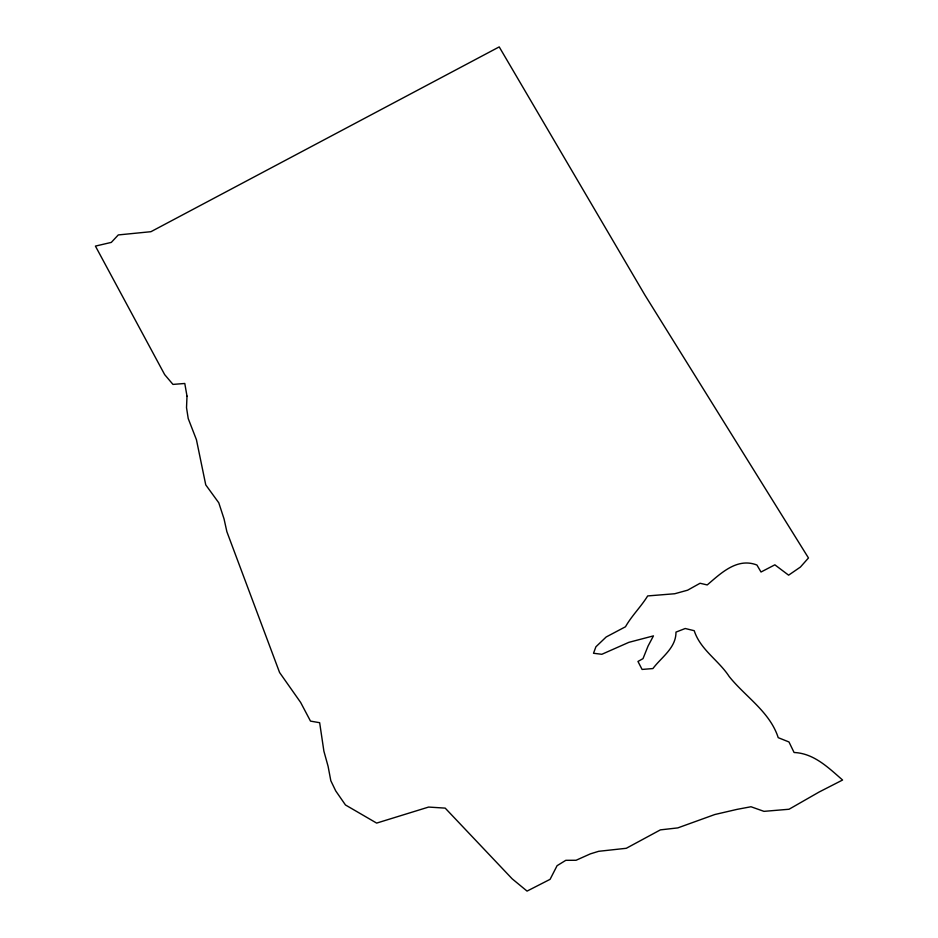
<?xml version="1.0" encoding="UTF-8"?>
<svg xmlns="http://www.w3.org/2000/svg" width="938" height="938" viewBox="0 0 938 938"><rect width="100%" height="100%" fill="white"/><g stroke="black" fill="none" stroke-linecap="round" stroke-linejoin="round"><path stroke-width="1.41" d="M187.002 396.129L186.521 407.69L188.221 418.559L196.429 439.699L205.75 484.876L218.788 502.815L224.041 518.902L226.879 531.717L279.583 672.511L300.641 702.445L310.49 721.111L319.659 722.706L323.891 751.174L328.089 766.323L330.821 780.733L335.698 790.863L345.465 804.968L376.642 823.095L428.607 807.067L445.198 808.122L512.171 878.824L527.062 891.1L550.09 879.328L557.078 865.692L565.802 860.322L576.084 860.263L590.377 853.861L598.679 851.305L626.291 848.292L660.387 829.872L677.787 827.902L714.815 814.524L737.057 809.365L750.998 806.75L763.978 811.358L789.034 809.248L819.167 792L842.582 780.017C828.43 767.741 813.973 753.308 794.076 752.499L788.975 741.97L778.223 737.667C769.828 711.731 745.487 696.887 729.189 676.533C718.754 660.387 700.323 649.729 694.226 630.699L685.221 628.507L675.981 632.106C676.052 648.064 661.513 657.057 652.918 668.56L642.084 669.439L637.957 661.454L643.011 658.64L648.052 646.083L653.446 635.882L628.87 642.342L601.833 654.29L593.508 653.27L595.911 646.786L606.171 636.984L625.47 626.772C631.778 615.668 641.006 606.78 647.677 595.935L674.739 593.742L687.613 590.19L700.065 583.26L707.229 584.937C721.029 573.141 737.221 557.336 756.931 565.028L761.011 572.016L774.858 564.828L788.612 575.17L800.384 567.08L808.474 557.969L644.793 294.872L499.215 46.9L150.924 231.698L118.282 234.934L111.305 242.403L95.418 246.096L164.666 374.614L172.955 384.404L184.786 383.478L187.002 396.129"/></g></svg>
